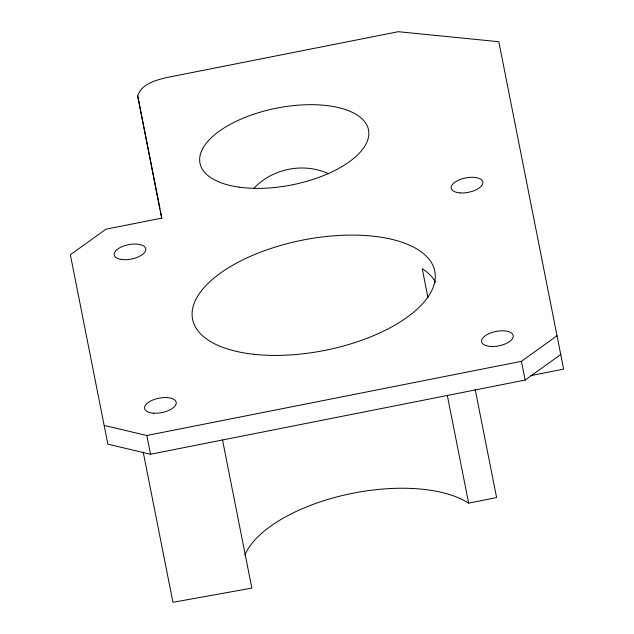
<?xml version="1.0" encoding="UTF-8"?>
<svg xmlns="http://www.w3.org/2000/svg" width="634" height="634" viewBox="0 0 634 634"><rect width="100%" height="100%" fill="white"/><g stroke="black" fill="none" stroke-linecap="round" stroke-linejoin="round"><path stroke-width="0.95" d="M560.741 354.501L525.158 380.067L150.512 454.245L107.867 444.172L70.366 254.757L105.949 229.191L161.622 218.167L137.713 96.019C141.105 84.195 155.322 80.383 165.91 77.72L398.318 31.7L498.807 41.717L563.634 369.115L530.745 375.629M253.56 188.686C272.168 168.446 303.765 162.193 328.689 173.811M104.158 425.422L146.803 435.495L521.441 361.317L557.024 335.751M244.882 555.004A123.472 56.244 -11.2 0 1 344.341 495.059A123.472 56.244 -11.2 0 1 468.637 503.127L496.596 497.587L475.175 389.371M521.441 361.317L525.158 380.067M427.982 297.79L422.228 268.737A123.472 56.244 -11.2 0 1 435.613 282.185M447.35 395.616L468.637 503.127M222.51 439.917L251.849 588.106L172.947 602.3L143.221 452.169M137.713 96.019L160.014 208.657M160.402 210.599L161.939 218.365M146.803 435.495L150.512 454.245M238.986 187.133A85.891 39.126 -11.2 0 0 368.774 134.994A85.891 39.126 -11.2 0 0 244.986 117.448A85.891 39.126 -11.2 0 0 238.986 187.133M460.181 192.91A16.104 7.339 -11.2 0 0 482.823 182.077A16.104 7.339 -11.2 0 0 458.025 180.389A16.104 7.339 -11.2 0 0 460.181 192.91M153.721 413.178A16.104 7.339 -11.2 0 0 176.181 402.257A16.104 7.339 -11.2 0 0 151.257 400.72A16.104 7.339 -11.2 0 0 153.721 413.178M253.751 354.271A123.472 56.244 -11.2 0 0 435.304 275.861A123.472 56.244 -11.2 0 0 252.039 255.629A123.472 56.244 -11.2 0 0 253.751 354.271M490.74 346.449A16.104 7.339 -11.2 0 0 513.207 335.529A16.104 7.339 -11.2 0 0 488.275 333.983A16.104 7.339 -11.2 0 0 490.74 346.449M122.33 259.575A16.104 7.339 -11.2 0 0 145.844 249.241A16.104 7.339 -11.2 0 0 121.783 246.761A16.104 7.339 -11.2 0 0 122.33 259.575"/></g></svg>
